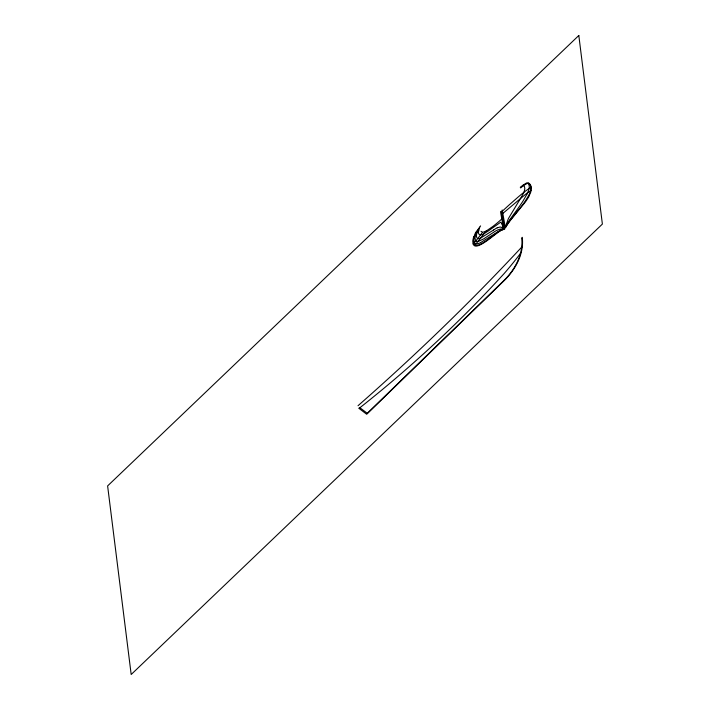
<?xml version="1.0" encoding="UTF-8"?>
<svg xmlns="http://www.w3.org/2000/svg" width="710" height="710" viewBox="0 0 710 710"><rect width="100%" height="100%" fill="white"/><g stroke="black" fill="none" stroke-linecap="round" stroke-linejoin="round"><path stroke-width="1.06" d="M505.263 227.165L508.387 218.609L520.022 199.253A70.325 22.96 -49.2 0 0 521.131 197.38C523.163 194.087 527.015 187.733 523.19 185.088M477.555 230.146A31.471 10.277 -49.2 0 0 477.218 231.424C476.907 233.688 475.185 237.788 478.141 238.684A17.768 5.804 -49.2 0 0 480.75 238.019L493.619 229.996M473.881 236.448C469.47 257.872 493.388 234.14 499.21 231.3A25.8 8.422 -49.2 0 1 503.514 229.454M479.711 227.156L479.445 227.91A27.69 9.044 -49.2 0 0 478.673 230.848C476.996 235.161 481.558 235.951 484.042 233.59A42.627 13.916 -49.2 0 0 490.876 229.126L500.417 222.399M527.184 193.741L523.057 200.983A70.583 23.048 -49.2 0 1 517.59 208.962L512.398 216.124A63.172 20.625 -49.2 0 0 510.144 219.319M528.693 196.865L530.858 191.851L531.266 187.555A41.571 13.57 -49.2 0 0 528.559 183.065M480.599 225.895L475.283 233.199A35.793 11.688 -49.2 0 0 475.017 234.016L473.907 239.234L474.227 242.296M478.842 229.996L477.315 232.108M482.489 232.347L478.389 237.743M476.872 232.711L476.188 233.634A15.407 5.032 -49.2 0 1 473.623 236.749C468.307 260.108 495.571 232.623 501.766 230.067A22.871 7.464 -49.2 0 1 503.665 229.392L500.497 211.598M501.81 218.973A60.093 19.623 -49.2 0 1 492.811 226.499L486.146 231.078L477.821 241.675A12.904 4.216 -49.2 0 1 475.283 244.551L474.449 245.323M477.457 238.924L476.295 240.388A11.191 3.656 -49.2 0 1 473.055 243.983M522.383 246.388C470.402 302.265 415.359 355.355 358.026 405.712M502.813 213.444L526.873 193.2A35.394 11.555 -49.2 0 1 531.178 190.449M359.89 407.744C411.463 367.008 459.876 321.985 504.233 273.457A123.753 40.408 -49.2 0 0 520.412 253.505M486.146 231.078L482.711 232.347L480.972 231.274M480.652 242.563L500.825 229.951M497.266 227.803L500.177 226.996L502.591 227.715A28.799 9.407 -49.2 0 1 503.665 229.383A23.146 7.561 -49.2 0 0 500.843 229.916M359.508 407.46L367.283 413.291L504.535 279.873C515.407 269.01 523.51 253.656 521.717 237.93M358.719 408.188L366.697 414.267L504.597 280.219C515.753 269.125 524.264 253.452 522.267 237.309M501.801 223.623L503.212 227.448A102.098 33.334 -49.2 0 1 503.674 229.374A25.702 8.396 -49.2 0 0 502.085 228.948A26.527 8.662 -49.2 0 0 494.834 231.469L483.794 238.808L478.833 241.196A16.916 5.52 -49.2 0 1 475.593 240.779L475.008 237.939L475.94 233.004A33.485 10.934 -49.2 0 1 476.286 231.868M502.192 209.947L505.36 227.733L505.751 226.756A15.86 5.174 -49.2 0 1 507.357 223.632A33.423 10.916 -49.2 0 1 510.153 219.319M501.393 211.056L504.65 229.312M520.581 187.946A23.554 7.695 -49.2 0 1 524.734 184.804L527.539 183.26A10.694 3.488 -49.2 0 1 528.551 183.082C534.151 187.928 528.302 196.137 525.365 200.859A38.376 12.531 -49.2 0 1 521.939 205.625L513.028 216.754A34.222 11.174 -49.2 0 0 505.209 227.777M520.261 187.271A28.933 9.452 -49.2 0 1 526.847 182.834A30.015 9.798 -49.2 0 1 529.198 185.807L529.225 187.937A21.859 7.135 -49.2 0 1 527.139 193.768M505.378 227.724A29.385 9.594 -49.2 0 1 509.931 220.916L525.063 202.421A23.803 7.774 -49.2 0 0 528.71 196.856M531.364 187.351A27.104 8.848 -49.2 0 0 524.078 192.179A82.2 26.847 -49.2 0 0 518.309 196.901L509.514 204.604A144.938 47.33 -49.2 0 0 502.405 211.154M480.634 242.616A20.412 6.665 -49.2 0 1 474.076 242.465M493.61 230.022A27.299 8.91 -49.2 0 1 497.293 227.741M500.568 222.212A17.821 5.822 -49.2 0 1 501.677 223.739M578.819 35.5L107.618 485.924L131.181 674.5L602.382 224.076L578.819 35.5"/></g></svg>
